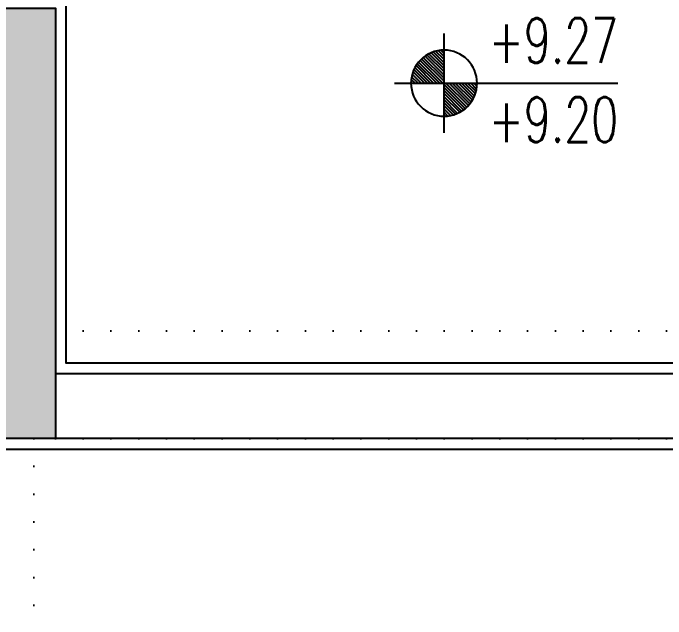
# Model space of a CAD drawing. Header units: inches. Extents: x 21 to 32698, y 13 to 3712.
# Drawn here: x 15061.9 to 15213.5, y 1820.2 to 1960.9 of the extents above; entities that cross this region are included whole.
import ezdxf

# ---------------------------------------------------------------- set-up
doc = ezdxf.new("R2010")
doc.units = ezdxf.units.IN
doc.header["$MEASUREMENT"] = 0
doc.linetypes.add('DOT', pattern=[6.35, 0, -6.35])
for name, color, linetype, lineweight in [('Z_MİM_-KM-BEAM-RAY', 8, 'DOT', 25), ('Z_MİM_-KM-FLOR-LEVL-1', 8, 'Continuous', 25), ('Z_MİM_-KM-PATTERN-STRC', 8, 'Continuous', 25), ('Z_MİM_-KM-STRC-CONCRETE', 8, 'Continuous', 25), ('Z_MİM_-KM-WALL', 8, 'Continuous', 25), ('Z_MİM_-KM-WALL-PLASTER', 8, 'Continuous', 25)]:
    doc.layers.add(name, color=color, linetype=linetype, lineweight=lineweight)
doc.styles.add('TEXT 1 romans', font='romans.shx', dxfattribs={"width": 0.7})

# ---------------------------------------------------------------- blocks, each defined once
blk = doc.blocks.new('-KM_Kiriş İzi-2K')
at = {"layer": 'Z_MİM_-KM-BEAM-RAY'}
for p, q in [((-260, 905), (0, 905)), ((-265, 880), (-265, 680)), ((-260, 880), (0, 880))]:
    blk.add_line(p, q, dxfattribs=at)
blk = doc.blocks.new('KOT-P')
h = blk.add_hatch()
h.set_pattern_fill('ANSI31', color=256, scale=0.2, style=0)
h.set_pattern_definition([(45, (0, 0), (-0.449013, 0.449013), [])])
h.paths.add_polyline_path([(0, 0), (9.6, 0, 0.414214), (0, 9.6)])
h.paths.add_polyline_path([(-9.6, 0, 0.414214), (0, -9.6), (0, 0)])
for p, q in [((0, 14.4), (0, -14.4)), ((-14.4, 0), (50.4, 0))]:
    blk.add_line(p, q)
blk.add_circle((0, 0), 9.6)
at = {"color": 7, "style": 'TEXT 1 romans', "width": 0.7}
for tag, p in [('BKOT', (13.01, 1.49)), ('KKOT', (13.01, -13.67))]:
    blk.add_attdef(tag, p, '', height=12, dxfattribs=at)
blk = doc.blocks.new('-KM_Kolon-2K')
at = {"layer": 'Z_MİM_-KM-PATTERN-STRC'}
blk.add_hatch(color=256, dxfattribs=at).paths.add_polyline_path([(-290, 980), (-260, 980), (-260, 880), (-290, 880)], flags=0)
at = {"layer": 'Z_MİM_-KM-STRC-CONCRETE'}
blk.add_lwpolyline([(-290, 980), (-260, 980), (-260, 880), (-290, 880)], close=True, dxfattribs=at)

msp = doc.modelspace()

# ---------------------------------------------------------------- linework, layer by layer
at = {"layer": 'Z_MİM_-KM-WALL'}
for p, q in [((15331.71, 1877.08), (15071.72, 1877.08)), ((15331.71, 1862.08), (15071.72, 1862.08))]:
    msp.add_line(p, q, dxfattribs=at)
at = {"layer": 'Z_MİM_-KM-WALL-PLASTER'}
msp.add_lwpolyline([(15041.71, 1859.58), (16644.21, 1859.58), (16644.21, 2089.58), (16699.22, 2089.58), (16699.22, 2582.08)], dxfattribs=at)
msp.add_lwpolyline([(15149.21, 2559.58), (15329.21, 2559.58), (15329.21, 2429.58), (15334.21, 2429.58), (15334.21, 2014.58), (15329.21, 2014.58), (15329.21, 1879.58), (15074.22, 1879.58), (15074.22, 1964.58), (15064.21, 1964.58), (15064.21, 2544.58), (15149.21, 2544.58)], close=True, dxfattribs=at)

# ---------------------------------------------------------------- block references
at = {"layer": 'Z_MİM_-KM-BEAM-RAY'}
msp.add_blockref('-KM_Kiriş İzi-2K', (15331.71, 982.08), dxfattribs=at)
at = {"layer": 'Z_MİM_-KM-FLOR-LEVL-1'}
ref = msp.add_blockref('KOT-P', (15161.97, 1944.62), dxfattribs=dict(at, xscale=-0.8, yscale=0.8, zscale=0.8, rotation=180))
ref.add_attrib('KKOT', '+9.20', (15172.38, 1930.94), dxfattribs={"color": 7, "height": 10.417, "style": 'TEXT 1 romans', "width": 0.7})
ref.add_attrib('BKOT', '+9.27', (15172.38, 1949.31), dxfattribs={"color": 7, "height": 10.417, "style": 'TEXT 1 romans', "width": 0.7})
at = {"layer": 'Z_MİM_-KM-STRC-CONCRETE'}
msp.add_blockref('-KM_Kolon-2K', (15331.71, 982.08), dxfattribs=at)

doc.saveas('drawing.dxf')
